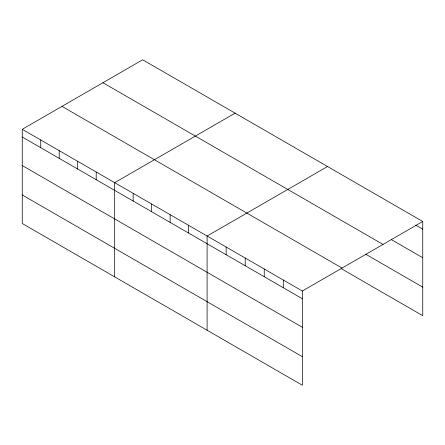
<?xml version="1.0" encoding="UTF-8"?>
<svg xmlns="http://www.w3.org/2000/svg" width="445" height="445" viewBox="0 0 445 445"><rect width="100%" height="100%" fill="white"/><g stroke="black" fill="none" stroke-linecap="round" stroke-linejoin="round"><path stroke-width="0.67" d="M22.25 129.311L302.333 291.013L302.333 385.214L22.25 223.507L22.25 129.311L142.667 59.786L422.75 221.493L422.75 315.689L341.209 268.613M235.094 113.152L114.677 182.672L114.677 276.868M327.52 166.513L207.103 236.034L207.103 330.234M302.333 291.013L422.75 221.493M415.608 225.075L422.75 229.197M391.205 239.527L422.75 257.738M102.928 82.731L383.012 244.433M365.612 254.162L422.75 287.147M61.989 106.366L342.072 268.074M22.25 137.016L302.333 298.717M22.25 165.557L302.333 327.264M22.25 194.966L302.333 356.668M283.287 280.016L283.287 287.72M264.241 269.025L264.241 276.729M245.195 258.028L245.195 265.732M226.149 247.031L226.149 254.735M188.619 225.365L188.619 233.069M170.135 214.69L170.135 222.394M151.65 204.016L151.65 211.72M133.161 193.347L133.161 201.051M96.192 171.998L96.192 179.702M77.708 161.329L77.708 169.033M59.218 150.655L59.218 158.359M40.734 139.98L40.734 147.684"/></g></svg>
